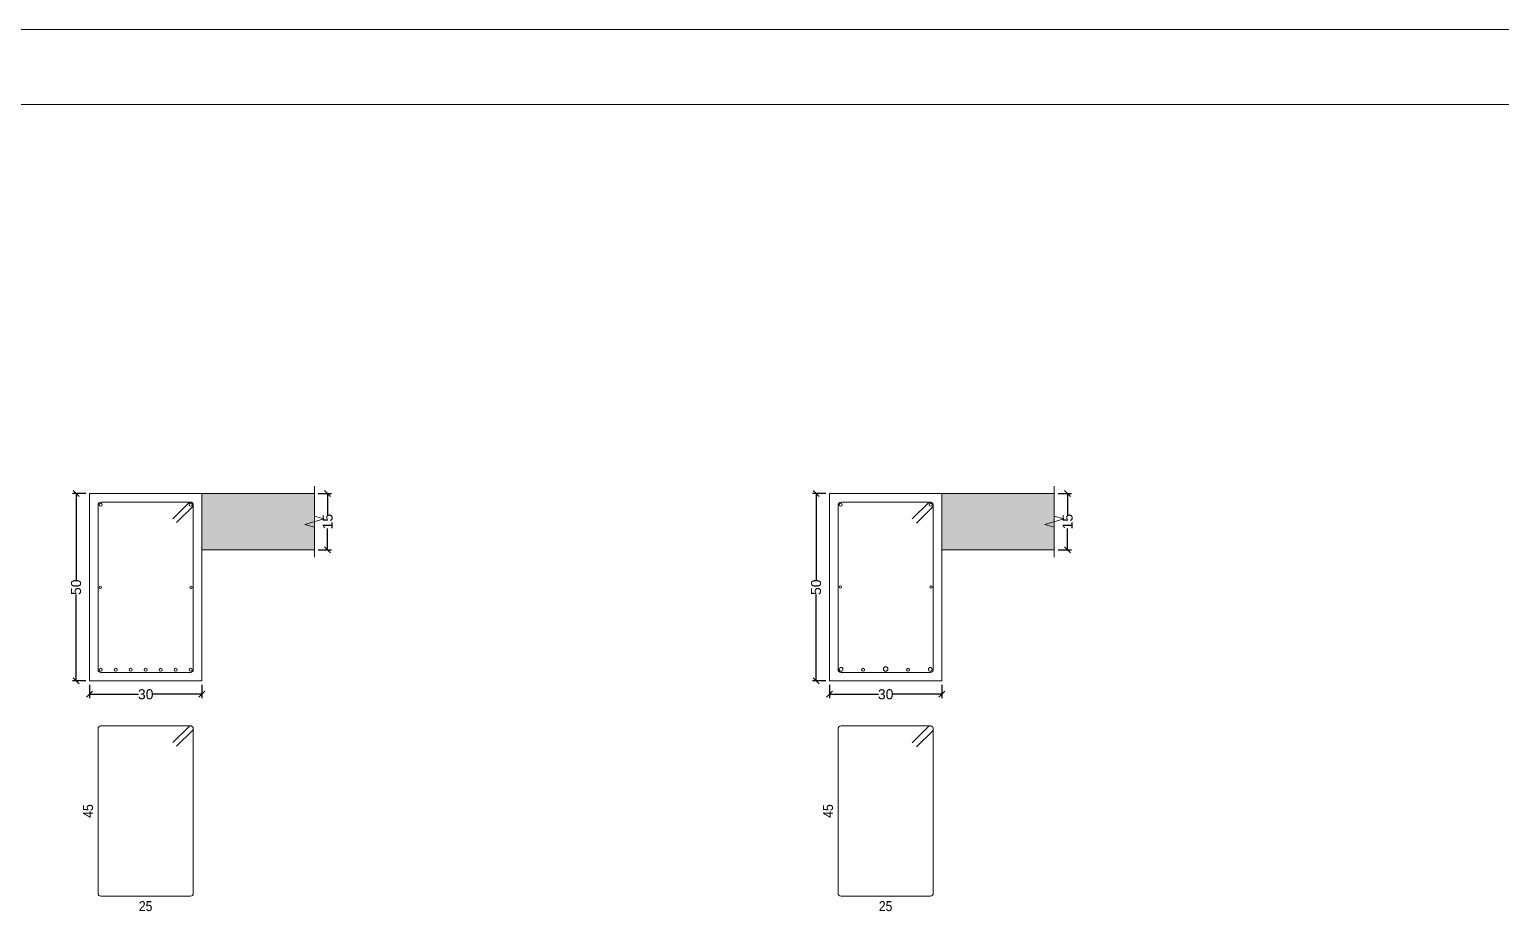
# Model space of a CAD drawing. Header units: millimetres. Extents: x 3 to 479, y -191 to 120.
# Drawn here: x 162.17 to 181.79, y 102.14 to 114 of the extents above; entities that cross this region are included whole.
import ezdxf
from ezdxf.enums import TextEntityAlignment as Align

# ---------------------------------------------------------------- set-up
doc = ezdxf.new("R2010")
doc.units = ezdxf.units.MM
for name, color, linetype, lineweight in [('ARM_LONGITUDINAL_Ø10', 103, 'Continuous', 9), ('ARM_LONGITUDINAL_Ø12', 171, 'Continuous', 9), ('ARM_LONGITUDINAL_Ø6', 151, 'Continuous', 9), ('ARM_LONGITUDINAL_Ø8', 32, 'Continuous', 9), ('ARM_TRANSVERSAL_Ø6', 151, 'Continuous', 9), ('RECUAD_LIMITES', 2, 'Continuous', 0), ('RECUAD_MARCO', 1, 'Continuous', 20), ('SEC_CONT_FORJADOS_SECCION', 8, 'Continuous', 9), ('SEC_CONT_VIG_HORMIGON_SECCION', 2, 'Continuous', 9), ('SEC_COTAS_SEC_DIM_VIGA', 122, 'Continuous', 0), ('SEC_COTAS_TEXTOS_DESPIECE_ESTRIBADO', 122, 'Continuous', 0)]:
    doc.layers.add(name, color=color, linetype=linetype, lineweight=lineweight)
doc.styles.add('CYPETXT_0.2_romans', font='arial.ttf', dxfattribs={"height": 0.133333})
doc.styles.add('CYPETXT_romans', font='arial.ttf', dxfattribs={"height": 0.2})
doc.dimstyles.new('cype_oblique', dxfattribs={"dimtxt": 0.18, "dimasz": 0.18, "dimexe": 0.05, "dimexo": 0.05, "dimgap": 0, "dimtad": 0, "dimdec": 4, "dimzin": 0, "dimdsep": 46, "dimtxsty": 'CYPETXT_0.2_romans', "dimblk": 'OBLIQUE', "dimtsz": 0.04, "dimcen": 0.09, "dimadec": 0, "dimazin": 0, "dimtfac": 1, "dimtdec": 4, "dimtofl": 0, "dimtmove": 2, "dimatfit": 3, "dimfxl": 1, "dimtolj": 1, "dimtzin": 0, "dimarcsym": 0})

# ---------------------------------------------------------------- blocks, each defined once
blk = doc.blocks.new('*D1217')
at = {"layer": 'Defpoints', "color": 0, "transparency": 16777216}
for p in [(162.969, 105.307), (164.469, 105.307), (164.469, 105.129)]:
    blk.add_point(p, dxfattribs=at)
at = {"layer": 'SEC_COTAS_SEC_DIM_VIGA', "color": 0, "lineweight": -2, "transparency": 16777216}
for p, q in [((162.969, 105.257), (162.969, 105.079)), ((164.469, 105.257), (164.469, 105.079)), ((162.929, 105.089), (163.009, 105.169)), ((162.969, 105.129), (163.623, 105.129)), ((164.469, 105.129), (163.814, 105.129)), ((164.429, 105.089), (164.509, 105.169))]:
    blk.add_line(p, q, dxfattribs=at)
at = {"layer": 'SEC_COTAS_SEC_DIM_VIGA', "color": 0, "transparency": 16777216, "insert": (163.719, 105.129), "char_height": 0.1333, "attachment_point": 5, "style": 'CYPETXT_0.2_romans'}
blk.add_mtext('\\A1;30', dxfattribs=at)
blk = doc.blocks.new('_OBLIQUE')
at = {"color": 0, "linetype": 'ByBlock', "lineweight": -2}
blk.add_line((-0.5, -0.5), (0.5, 0.5), dxfattribs=at)
blk = doc.blocks.new('*D1218')
at = {"layer": 'Defpoints', "color": 0, "transparency": 16777216}
for p in [(162.791, 107.807), (162.969, 107.807), (162.969, 105.307)]:
    blk.add_point(p, dxfattribs=at)
at = {"layer": 'SEC_COTAS_SEC_DIM_VIGA', "color": 0, "lineweight": -2, "transparency": 16777216}
for p, q in [((162.919, 107.807), (162.741, 107.807)), ((162.831, 107.767), (162.751, 107.847)), ((162.791, 107.807), (162.791, 106.652)), ((162.791, 105.307), (162.791, 106.461)), ((162.919, 105.307), (162.741, 105.307)), ((162.831, 105.267), (162.751, 105.347))]:
    blk.add_line(p, q, dxfattribs=at)
at = {"layer": 'SEC_COTAS_SEC_DIM_VIGA', "color": 0, "transparency": 16777216, "insert": (162.791, 106.557), "char_height": 0.1333, "attachment_point": 5, "rotation": 90, "style": 'CYPETXT_0.2_romans'}
blk.add_mtext('\\A1;50', dxfattribs=at)
blk = doc.blocks.new('*D1219')
at = {"layer": 'Defpoints', "color": 0, "transparency": 16777216}
for p in [(165.969, 107.807), (166.146, 107.807), (165.969, 107.057)]:
    blk.add_point(p, dxfattribs=at)
at = {"layer": 'SEC_COTAS_SEC_DIM_VIGA', "color": 0, "lineweight": -2, "transparency": 16777216}
for p, q in [((166.019, 107.807), (166.196, 107.807)), ((166.186, 107.767), (166.106, 107.847)), ((166.146, 107.807), (166.146, 107.521)), ((166.146, 107.057), (166.146, 107.342)), ((166.019, 107.057), (166.196, 107.057)), ((166.186, 107.017), (166.106, 107.097))]:
    blk.add_line(p, q, dxfattribs=at)
at = {"layer": 'SEC_COTAS_SEC_DIM_VIGA', "color": 0, "transparency": 16777216, "insert": (166.146, 107.432), "char_height": 0.1333, "attachment_point": 5, "rotation": 90, "style": 'CYPETXT_0.2_romans'}
blk.add_mtext('\\A1;15', dxfattribs=at)
blk = doc.blocks.new('*D1220')
at = {"layer": 'Defpoints', "color": 0, "transparency": 16777216}
for p in [(172.839, 105.307), (174.339, 105.307), (174.339, 105.129)]:
    blk.add_point(p, dxfattribs=at)
at = {"layer": 'SEC_COTAS_SEC_DIM_VIGA', "color": 0, "lineweight": -2, "transparency": 16777216}
for p, q in [((172.839, 105.257), (172.839, 105.079)), ((174.339, 105.257), (174.339, 105.079)), ((172.799, 105.089), (172.879, 105.169)), ((172.839, 105.129), (173.493, 105.129)), ((174.339, 105.129), (173.684, 105.129)), ((174.299, 105.089), (174.379, 105.169))]:
    blk.add_line(p, q, dxfattribs=at)
at = {"layer": 'SEC_COTAS_SEC_DIM_VIGA', "color": 0, "transparency": 16777216, "insert": (173.589, 105.129), "char_height": 0.1333, "attachment_point": 5, "style": 'CYPETXT_0.2_romans'}
blk.add_mtext('\\A1;30', dxfattribs=at)
blk = doc.blocks.new('*D1221')
at = {"layer": 'Defpoints', "color": 0, "transparency": 16777216}
for p in [(172.661, 107.807), (172.839, 107.807), (172.839, 105.307)]:
    blk.add_point(p, dxfattribs=at)
at = {"layer": 'SEC_COTAS_SEC_DIM_VIGA', "color": 0, "lineweight": -2, "transparency": 16777216}
for p, q in [((172.789, 107.807), (172.611, 107.807)), ((172.701, 107.767), (172.621, 107.847)), ((172.661, 107.807), (172.661, 106.652)), ((172.661, 105.307), (172.661, 106.461)), ((172.789, 105.307), (172.611, 105.307)), ((172.701, 105.267), (172.621, 105.347))]:
    blk.add_line(p, q, dxfattribs=at)
at = {"layer": 'SEC_COTAS_SEC_DIM_VIGA', "color": 0, "transparency": 16777216, "insert": (172.661, 106.557), "char_height": 0.1333, "attachment_point": 5, "rotation": 90, "style": 'CYPETXT_0.2_romans'}
blk.add_mtext('\\A1;50', dxfattribs=at)
blk = doc.blocks.new('*D1222')
at = {"layer": 'Defpoints', "color": 0, "transparency": 16777216}
for p in [(175.839, 107.807), (176.016, 107.807), (175.839, 107.057)]:
    blk.add_point(p, dxfattribs=at)
at = {"layer": 'SEC_COTAS_SEC_DIM_VIGA', "color": 0, "lineweight": -2, "transparency": 16777216}
for p, q in [((175.889, 107.807), (176.066, 107.807)), ((176.056, 107.767), (175.976, 107.847)), ((176.016, 107.807), (176.016, 107.521)), ((176.016, 107.057), (176.016, 107.342)), ((175.889, 107.057), (176.066, 107.057)), ((176.056, 107.017), (175.976, 107.097))]:
    blk.add_line(p, q, dxfattribs=at)
at = {"layer": 'SEC_COTAS_SEC_DIM_VIGA', "color": 0, "transparency": 16777216, "insert": (176.016, 107.432), "char_height": 0.1333, "attachment_point": 5, "rotation": 90, "style": 'CYPETXT_0.2_romans'}
blk.add_mtext('\\A1;15', dxfattribs=at)

msp = doc.modelspace()

# ---------------------------------------------------------------- hatches: boundary and pattern name
at = {"layer": 'SEC_CONT_FORJADOS_SECCION', "true_color": 0xdad7d3}
for points in [[(165.96854, 107.80658), (164.46854, 107.80658), (164.46854, 107.05658), (165.96854, 107.05658)], [(175.83854, 107.80658), (174.33854, 107.80658), (174.33854, 107.05658), (175.83854, 107.05658)]]:
    msp.add_hatch(color=254, dxfattribs=at).paths.add_polyline_path(points)

# ---------------------------------------------------------------- linework, layer by layer
at = {"layer": 'ARM_LONGITUDINAL_Ø10'}
for centre in [(172.99354, 105.46158), (174.18354, 105.46158)]:
    msp.add_circle(centre, 0.025, dxfattribs=at)
at = {"layer": 'ARM_LONGITUDINAL_Ø12'}
msp.add_circle((173.58854, 105.46658), 0.03, dxfattribs=at)
at = {"layer": 'ARM_LONGITUDINAL_Ø6'}
for centre in [(163.11354, 106.55658), (164.32354, 106.55658), (172.98354, 106.55908), (174.19354, 106.55908)]:
    msp.add_circle(centre, 0.015, dxfattribs=at)
at = {"layer": 'ARM_LONGITUDINAL_Ø8'}
for centre in [(163.11854, 107.65658), (164.31854, 107.65658), (172.98854, 107.65658), (174.18854, 107.65658), (163.11854, 105.45658), (163.31854, 105.45658), (163.51854, 105.45658), (163.71854, 105.45658), (163.91854, 105.45658), (164.11854, 105.45658), (164.31854, 105.45658), (173.28854, 105.45658), (173.88854, 105.45658)]:
    msp.add_circle(centre, 0.02, dxfattribs=at)
at = {"layer": 'ARM_TRANSVERSAL_Ø6'}
for points in [[(164.13116, 107.4197), (164.34686, 107.63601), (164.34973, 107.64069), (164.35183, 107.64576), (164.35311, 107.65111), (164.35354, 107.65658), (164.35287, 107.66341), (164.35088, 107.66997), (164.34765, 107.67603), (164.34329, 107.68133), (164.33799, 107.68568), (164.33194, 107.68892), (164.32537, 107.69091), (164.31854, 107.69158), (163.11854, 107.69158), (163.10515, 107.68892), (163.0938, 107.68133), (163.08621, 107.66997), (163.08354, 107.65658), (163.08354, 105.45658), (163.08621, 105.44319), (163.0938, 105.43183), (163.10515, 105.42424), (163.11854, 105.42158), (164.31854, 105.42158), (164.33194, 105.42424), (164.34329, 105.43183), (164.35088, 105.44319), (164.35354, 105.45658), (164.35354, 107.65658), (164.35287, 107.66341), (164.35088, 107.66997), (164.34765, 107.67603), (164.34329, 107.68133), (164.33799, 107.68568), (164.33194, 107.68892), (164.32537, 107.69091), (164.31854, 107.69158), (164.31172, 107.69091), (164.30515, 107.68892), (164.2991, 107.68568), (164.2938, 107.68133), (164.08166, 107.4692)], [(173.9997, 107.41116), (174.2159, 107.62807), (174.21918, 107.63342), (174.22159, 107.63922), (174.22305, 107.64532), (174.22354, 107.65158), (174.22278, 107.65938), (174.2205, 107.66689), (174.2168, 107.6738), (174.21183, 107.67986), (174.20577, 107.68484), (174.19885, 107.68854), (174.19135, 107.69081), (174.18354, 107.69158), (172.99354, 107.69158), (172.97824, 107.68854), (172.96526, 107.67986), (172.95659, 107.66689), (172.95354, 107.65158), (172.95354, 105.46158), (172.95659, 105.44627), (172.96526, 105.4333), (172.97824, 105.42463), (172.99354, 105.42158), (174.18354, 105.42158), (174.19885, 105.42463), (174.21183, 105.4333), (174.2205, 105.44627), (174.22354, 105.46158), (174.22354, 107.65158), (174.22278, 107.65938), (174.2205, 107.66689), (174.2168, 107.6738), (174.21183, 107.67986), (174.20577, 107.68484), (174.19885, 107.68854), (174.19135, 107.69081), (174.18354, 107.69158), (174.17574, 107.69081), (174.16824, 107.68854), (174.16132, 107.68484), (174.15526, 107.67986), (173.94313, 107.46773)], [(164.13116, 104.43537), (164.34686, 104.65167), (164.34973, 104.65636), (164.35183, 104.66143), (164.35311, 104.66677), (164.35354, 104.67225), (164.35287, 104.67908), (164.35088, 104.68564), (164.34765, 104.69169), (164.34329, 104.697), (164.33799, 104.70135), (164.33194, 104.70458), (164.32537, 104.70657), (164.31854, 104.70725), (163.11854, 104.70725), (163.10515, 104.70458), (163.0938, 104.697), (163.08621, 104.68564), (163.08354, 104.67225), (163.08354, 102.47225), (163.08621, 102.45885), (163.0938, 102.4475), (163.10515, 102.43991), (163.11854, 102.43725), (164.31854, 102.43725), (164.33194, 102.43991), (164.34329, 102.4475), (164.35088, 102.45885), (164.35354, 102.47225), (164.35354, 104.67225), (164.35287, 104.67908), (164.35088, 104.68564), (164.34765, 104.69169), (164.34329, 104.697), (164.33799, 104.70135), (164.33194, 104.70458), (164.32537, 104.70657), (164.31854, 104.70725), (164.31172, 104.70657), (164.30515, 104.70458), (164.2991, 104.70135), (164.2938, 104.697), (164.08166, 104.48486)], [(173.9997, 104.42683), (174.2159, 104.64374), (174.21918, 104.64909), (174.22159, 104.65489), (174.22305, 104.66099), (174.22354, 104.66725), (174.22278, 104.67505), (174.2205, 104.68255), (174.2168, 104.68947), (174.21183, 104.69553), (174.20577, 104.70051), (174.19885, 104.7042), (174.19135, 104.70648), (174.18354, 104.70725), (172.99354, 104.70725), (172.97824, 104.7042), (172.96526, 104.69553), (172.95659, 104.68255), (172.95354, 104.66725), (172.95354, 102.47725), (172.95659, 102.46194), (172.96526, 102.44896), (172.97824, 102.44029), (172.99354, 102.43725), (174.18354, 102.43725), (174.19885, 102.44029), (174.21183, 102.44896), (174.2205, 102.46194), (174.22354, 102.47725), (174.22354, 104.66725), (174.22278, 104.67505), (174.2205, 104.68255), (174.2168, 104.68947), (174.21183, 104.69553), (174.20577, 104.70051), (174.19885, 104.7042), (174.19135, 104.70648), (174.18354, 104.70725), (174.17574, 104.70648), (174.16824, 104.7042), (174.16132, 104.70051), (174.15526, 104.69553), (173.94313, 104.4834)]]:
    msp.add_lwpolyline(points, dxfattribs=at)
at = {"layer": 'RECUAD_LIMITES'}
msp.add_lwpolyline([(100.33093, 75.29684), (254.63093, 75.29684), (254.63093, 113.99684), (100.33093, 113.99684), (100.33093, 75.29684)], close=True, dxfattribs=at)
at = {"layer": 'RECUAD_MARCO'}
msp.add_lwpolyline([(102.83093, 76.29684), (253.63093, 76.29684), (253.63093, 112.99684), (102.83093, 112.99684), (102.83093, 76.29684)], close=True, dxfattribs=at)
at = {"layer": 'SEC_CONT_FORJADOS_SECCION', "color": 254, "true_color": 0xdad7d3}
for points in [[(165.96854, 107.80658), (164.46854, 107.80658), (164.46854, 107.05658), (165.96854, 107.05658)], [(175.83854, 107.80658), (174.33854, 107.80658), (174.33854, 107.05658), (175.83854, 107.05658)]]:
    msp.add_lwpolyline(points, close=True, dxfattribs=at)
at = {"layer": 'SEC_CONT_FORJADOS_SECCION'}
for points in [[(165.96854, 107.80658), (164.46854, 107.80658), (164.46854, 107.05658), (165.96854, 107.05658)], [(165.96854, 107.90658), (165.96854, 107.50658), (166.09354, 107.46908), (165.84354, 107.39408), (165.96854, 107.35658), (165.96854, 106.95658)], [(175.83854, 107.80658), (174.33854, 107.80658), (174.33854, 107.05658), (175.83854, 107.05658)], [(175.83854, 107.90658), (175.83854, 107.50658), (175.96354, 107.46908), (175.71354, 107.39408), (175.83854, 107.35658), (175.83854, 106.95658)]]:
    msp.add_lwpolyline(points, dxfattribs=at)
at = {"layer": 'SEC_CONT_VIG_HORMIGON_SECCION'}
for points in [[(164.46854, 107.80658), (162.96854, 107.80658), (162.96854, 105.30658), (164.46854, 105.30658), (164.46854, 107.80658)], [(174.33854, 107.80658), (172.83854, 107.80658), (172.83854, 105.30658), (174.33854, 105.30658), (174.33854, 107.80658)]]:
    msp.add_lwpolyline(points, close=True, dxfattribs=at)

# ---------------------------------------------------------------- texts
at = {"layer": 'SEC_COTAS_TEXTOS_DESPIECE_ESTRIBADO', "style": 'CYPETXT_romans', "width": 0.872274}
for p in [(163.01688, 103.57225), (172.88688, 103.57225)]:
    msp.add_text('45', height=0.133333, rotation=90, dxfattribs=at).set_placement(p, align=Align.CENTER)
for p in [(163.71854, 102.37058), (173.58854, 102.37058)]:
    msp.add_text('25', height=0.133333, dxfattribs=at).set_placement(p, align=Align.TOP_CENTER)

# ---------------------------------------------------------------- dimensions: what is measured, and where the dimension line sits
at = {"layer": 'SEC_COTAS_SEC_DIM_VIGA'}
for p1, p2, distance, text, picture, middle in [((162.96854, 105.30658), (162.96854, 107.80658), 0.17733, '50', '*D1218', (162.79121, 106.55658)), ((165.96854, 107.05658), (165.96854, 107.80658), -0.17733, '15', '*D1219', (166.14588, 107.43158)), ((172.83854, 105.30658), (172.83854, 107.80658), 0.17733, '50', '*D1221', (172.66121, 106.55658)), ((175.83854, 107.05658), (175.83854, 107.80658), -0.17733, '15', '*D1222', (176.01588, 107.43158)), ((162.96854, 105.30658), (164.46854, 105.30658), -0.17733, '30', '*D1217', (163.71854, 105.12925)), ((172.83854, 105.30658), (174.33854, 105.30658), -0.17733, '30', '*D1220', (173.58854, 105.12925))]:
    dim = msp.add_aligned_dim(p1=p1, p2=p2, distance=distance, text=text, dimstyle='cype_oblique', dxfattribs=at)
    dim.commit()
    dim.dimension.update_dxf_attribs({"geometry": picture, "text_midpoint": middle})

doc.saveas('drawing.dxf')
